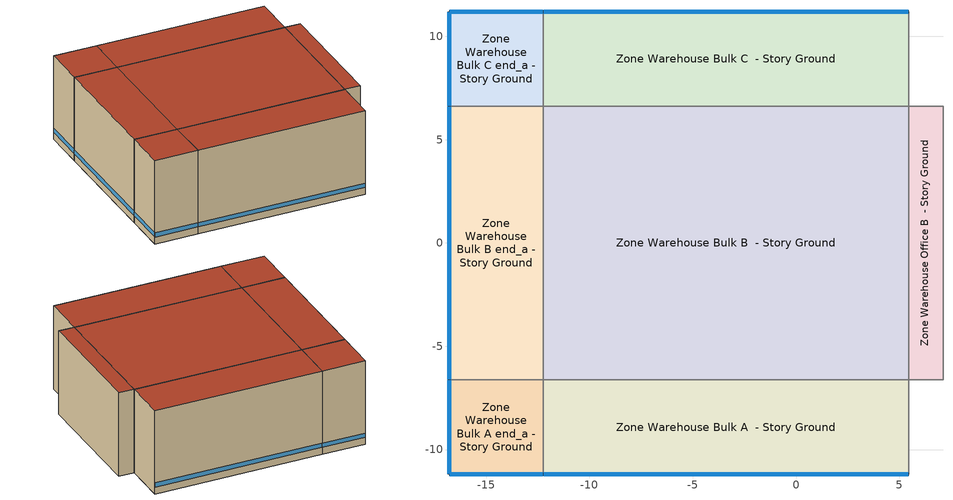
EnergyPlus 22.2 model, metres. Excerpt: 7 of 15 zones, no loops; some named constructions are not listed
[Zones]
Zone Warehouse Bulk A  - Story Ground
 floor ground (Foundation F 126 Perim 177 Area 8091): -12.23,-11.2 -12.23,-6.63 5.47,-6.63 5.47,-11.2 z0
 wall outside (Typical Insulated Exterior Mass Wall R-21.28): -12.23,-11.2 5.47,-11.2 z0:9.14
 wall to Zone Warehouse Bulk A end_a - Story Ground (Typical Interior Wall): -12.23,-6.63 -12.23,-11.2 z0:9.14
 wall to Zone Warehouse Bulk B  - Story Ground (Typical Interior Wall): 5.47,-6.63 -12.23,-6.63 z0:9.14
 wall to Zone Warehouse Office A  - Story Ground (Typical Interior Wall): 5.47,-11.2 5.47,-6.63 z0:9.14
 window (U 0.52 SHGC 0.615 Simple Glazing Window U-0.52 SHGC 0.49): -12.2,-11.2 5.44,-11.2 z0.76:1.22
 roof outside (Typical Insulated Metal Building Roof R-32.26): 5.47,-11.2 5.47,-6.63 -12.23,-6.63 -12.23,-11.2 z9.14
Zone Warehouse Bulk A end_a - Story Ground
 floor ground (Foundation F 126 Perim 914 Area 209): -16.8,-11.2 -16.8,-6.63 -12.23,-6.63 -12.23,-11.2 z0
 wall outside (Typical Insulated Exterior Mass Wall R-21.28): -16.8,-6.63 -16.8,-11.2 -12.23,-11.2 z0:9.14
 wall to Zone Warehouse Bulk B end_a - Story Ground (Typical Interior Wall): -12.23,-6.63 -16.8,-6.63 z0:9.14
 window (U 0.52 SHGC 0.615 Simple Glazing Window U-0.52 SHGC 0.49): -16.8,-6.65 -16.8,-11.17 / -16.77,-11.2 -12.25,-11.2 z0.76:1.22
 roof outside (Typical Insulated Metal Building Roof R-32.26): -12.23,-11.2 -12.23,-6.63 -16.8,-6.63 -16.8,-11.2 z9.14
Zone Warehouse Bulk B  - Story Ground
 floor ground (Foundation F 126 Perim 0 Area 23455): -12.23,-6.63 -12.23,6.63 5.47,6.63 5.47,-6.63 z0
 wall to Zone Warehouse Bulk B end_a - Story Ground (Typical Interior Wall): -12.23,6.63 -12.23,-6.63 z0:9.14
 wall to Zone Warehouse Bulk C  - Story Ground (Typical Interior Wall): 5.47,6.63 -12.23,6.63 z0:9.14
 wall to Zone Warehouse Office B  - Story Ground (Typical Interior Wall): 5.47,-6.63 5.47,6.63 z0:9.14
 roof outside (Typical Insulated Metal Building Roof R-32.26): 5.47,-6.63 5.47,6.63 -12.23,6.63 -12.23,-6.63 z9.14
Zone Warehouse Bulk B end_a - Story Ground
 floor ground (Foundation F 126 Perim 1325 Area 606): -16.8,-6.63 -16.8,6.63 -12.23,6.63 -12.23,-6.63 z0
 wall outside (Typical Insulated Exterior Mass Wall R-21.28): -16.8,6.63 -16.8,-6.63 z0:9.14
 wall to Zone Warehouse Bulk C end_a - Story Ground (Typical Interior Wall): -12.23,6.63 -16.8,6.63 z0:9.14
 window (U 0.52 SHGC 0.615 Simple Glazing Window U-0.52 SHGC 0.49): -16.8,6.6 -16.8,-6.6 z0.76:1.22
 roof outside (Typical Insulated Metal Building Roof R-32.26): -12.23,-6.63 -12.23,6.63 -16.8,6.63 -16.8,-6.63 z9.14
Zone Warehouse Bulk C  - Story Ground
 floor ground (Foundation F 126 Perim 177 Area 8091): -12.23,6.63 -12.23,11.2 5.47,11.2 5.47,6.63 z0
 wall outside (Typical Insulated Exterior Mass Wall R-21.28): 5.47,11.2 -12.23,11.2 z0:9.14
 wall to Zone Warehouse Bulk C end_a - Story Ground (Typical Interior Wall): -12.23,11.2 -12.23,6.63 z0:9.14
 wall to Zone Warehouse Office C  - Story Ground (Typical Interior Wall): 5.47,6.63 5.47,11.2 z0:9.14
 window (U 0.52 SHGC 0.615 Simple Glazing Window U-0.52 SHGC 0.49): 5.44,11.2 -12.2,11.2 z0.76:1.22
 roof outside (Typical Insulated Metal Building Roof R-32.26): 5.47,6.63 5.47,11.2 -12.23,11.2 -12.23,6.63 z9.14
Zone Warehouse Bulk C end_a - Story Ground
 floor ground (Foundation F 126 Perim 914 Area 209): -16.8,6.63 -16.8,11.2 -12.23,11.2 -12.23,6.63 z0
 wall outside (Typical Insulated Exterior Mass Wall R-21.28): -12.23,11.2 -16.8,11.2 -16.8,6.63 z0:9.14
 window (U 0.52 SHGC 0.615 Simple Glazing Window U-0.52 SHGC 0.49): -16.8,11.17 -16.8,6.65 / -12.25,11.2 -16.77,11.2 z0.76:1.22
 roof outside (Typical Insulated Metal Building Roof R-32.26): -12.23,6.63 -12.23,11.2 -16.8,11.2 -16.8,6.63 z9.14
Zone Warehouse Office B  - Story Ground
 floor ground (Foundation F 126 Perim 0 Area 2182): 5.47,-6.63 5.47,6.63 7.12,6.63 7.12,-6.63 z0
 wall to Zone Warehouse Office C  - Story Ground (Typical Interior Wall): 7.12,6.63 5.47,6.63 z0:9.14
 wall to Zone Warehouse Fine B  - Story Ground (Typical Interior Wall): 7.12,-6.63 7.12,6.63 z0:9.14
 wall to Zone Warehouse Office A  - Story Ground (Typical Interior Wall): 5.47,-6.63 7.12,-6.63 z0:9.14
 roof outside (Typical Insulated Metal Building Roof R-32.26): 7.12,-6.63 7.12,6.63 5.47,6.63 5.47,-6.63 z9.14
[Schedule:Day:Interval]
Warehouse HtgSetp BulkStorage Default; autogen Warehouse HtgSetp BulkStorage 0_day_sch; autogen Warehouse HtgSetp BulkStorage 1_day_sch: Average, 24:00, 7.2
Warehouse HtgSetp BulkStorage Summer Design Day; Warehouse HtgSetp BulkStorage Winter Design Day: No, 24:00, 7.2
Warehouse ClgSetp BulkStorage Default; autogen Warehouse ClgSetp BulkStorage 0_day_sch; autogen Warehouse ClgSetp BulkStorage 1_day_sch: Average, 24:00, 50
Warehouse ClgSetp BulkStorage Summer Design Day; Warehouse ClgSetp BulkStorage Winter Design Day: No, 24:00, 50
Warehouse Bldg Occ Default: Average, 06:30, 0, 06:40, 0.025, 06:50, 0.05, 07:00, 0.075, 07:10, 0.1, 07:20, 0.125, 07:30, 0.15, 07:40, 0.241667, 07:50, 0.333333, 08:00, 0.425, 08:09, 0.516667, 08:19, 0.608333, 08:29, 0.7, 08:30, 0.7, 08:39, 0.733333, 08:49, 0.766667, 08:59, 0.8, 09:09, 0.833333, 09:19, 0.866667, 09:29, 0.9, 09:30, 0.9, 11:30, 0.9, 11:39, 0.833333, 11:49, 0.766667, 11:59, 0.7, 12:09, 0.633333, 12:19, 0.566667, 12:29, 0.5, 12:30, 0.5, 12:39, 0.558333, 12:49, 0.616667, 12:59, 0.675, 13:09, 0.733333, 13:19, 0.791667, 13:29, 0.85, 13:30, 0.85, 15:30, 0.85, 15:39, 0.741667, 15:49, 0.633333, 15:59, 0.525, 16:09, 0.416667, 16:19, 0.308333, 16:30, 0.2, 16:40, 0.166667, 16:50, 0.133333, 17:00, 0.1, 17:10, 0.0666667, 17:20, 0.0333333, 17:30, 0, 24:00, 0
autogen Warehouse Bldg Occ 2_day_sch: Average, 06:30, 0.24392, 07:30, 0.248798, 07:40, 0.241667, 07:50, 0.333333, 08:00, 0.425, 08:09, 0.516667, 08:19, 0.608333, 08:29, 0.7, 08:30, 0.7, 08:39, 0.733333, 08:49, 0.766667, 08:59, 0.8, 09:09, 0.833333, 09:19, 0.866667, 09:29, 0.9, 09:30, 0.9, 11:30, 0.984147, 11:39, 0.833333, 11:49, 0.766667, 11:59, 0.7, 12:09, 0.633333, 12:19, 0.566667, 12:29, 0.5, 12:30, 0.5, 12:39, 0.558333, 12:49, 0.616667, 12:59, 0.675, 13:09, 0.733333, 13:19, 0.791667, 13:29, 0.85, 13:30, 0.85, 15:30, 0.978049, 15:39, 0.741667, 15:49, 0.633333, 15:59, 0.525, 16:09, 0.416667, 16:19, 0.308333, 16:30, 0.2, 17:30, 0.224408, 18:00, 0.260993, 24:00, 0.235384
Warehouse Bldg Occ Summer Design Day; Clothing Schedule Default Winter Clothes: No, 24:00, 1
Warehouse Bldg Occ Winter Design Day; Work Efficiency Schedule Default: No, 24:00, 0
Warehouse Activity Default; autogen Warehouse Activity 0_day_sch; autogen Warehouse Activity 1_day_sch: Average, 24:00, 120
Warehouse Activity Summer Design Day; Warehouse Activity Winter Design Day: No, 24:00, 120
Schedule Day 177; Schedule Day 178; Schedule Day 179; Schedule Day 180; Schedule Day 181; Schedule Day 182; Schedule Day 183; Schedule Day 184: No, 01:00, 0, 02:00, 0, 03:00, 0, 04:00, 0, 05:00, 0, 06:00, 0, 07:00, 0, 08:00, 0, 09:00, 0, 10:00, 0, 11:00, 0, 12:00, 0, 13:00, 0, 14:00, 0, 15:00, 0, 16:00, 0, 17:00, 0, 18:00, 0, 19:00, 0, 20:00, 0, 21:00, 0, 22:00, 0, 23:00, 0, 24:00, 0
Air Velocity Schedule Default: No, 24:00, 0.2
[Schedule:Week:Daily]
Warehouse HtgSetp BulkStorage Week Rule - Jan1-Feb25: Warehouse HtgSetp BulkStorage Default, autogen Warehouse HtgSetp BulkStorage 0_day_sch, Warehouse HtgSetp BulkStorage Default, Warehouse HtgSetp BulkStorage Default, autogen Warehouse HtgSetp BulkStorage 1_day_sch, Warehouse HtgSetp BulkStorage Default, Warehouse HtgSetp BulkStorage Default, Warehouse HtgSetp BulkStorage Default, Warehouse HtgSetp BulkStorage Summer Design Day, Warehouse HtgSetp BulkStorage Winter Design Day, Warehouse HtgSetp BulkStorage Default, Warehouse HtgSetp BulkStorage Default
Warehouse HtgSetp BulkStorage Week Rule - Feb26-Mar4: Warehouse HtgSetp BulkStorage Default, autogen Warehouse HtgSetp BulkStorage 0_day_sch, Warehouse HtgSetp BulkStorage Default, autogen Warehouse HtgSetp BulkStorage 1_day_sch, Warehouse HtgSetp BulkStorage Default, Warehouse HtgSetp BulkStorage Default, Warehouse HtgSetp BulkStorage Default, Warehouse HtgSetp BulkStorage Default, Warehouse HtgSetp BulkStorage Summer Design Day, Warehouse HtgSetp BulkStorage Winter Design Day, Warehouse HtgSetp BulkStorage Default, Warehouse HtgSetp BulkStorage Default
Warehouse HtgSetp BulkStorage Week Rule - Mar5-Dec31: autogen Warehouse HtgSetp BulkStorage 0_day_sch, Warehouse HtgSetp BulkStorage Default, Warehouse HtgSetp BulkStorage Default, autogen Warehouse HtgSetp BulkStorage 1_day_sch, Warehouse HtgSetp BulkStorage Default, Warehouse HtgSetp BulkStorage Default, Warehouse HtgSetp BulkStorage Default, Warehouse HtgSetp BulkStorage Default, Warehouse HtgSetp BulkStorage Summer Design Day, Warehouse HtgSetp BulkStorage Winter Design Day, Warehouse HtgSetp BulkStorage Default, Warehouse HtgSetp BulkStorage Default
Warehouse ClgSetp BulkStorage Week Rule - Jan1-Feb25: Warehouse ClgSetp BulkStorage Default, autogen Warehouse ClgSetp BulkStorage 0_day_sch, Warehouse ClgSetp BulkStorage Default, Warehouse ClgSetp BulkStorage Default, autogen Warehouse ClgSetp BulkStorage 1_day_sch, Warehouse ClgSetp BulkStorage Default, Warehouse ClgSetp BulkStorage Default, Warehouse ClgSetp BulkStorage Default, Warehouse ClgSetp BulkStorage Summer Design Day, Warehouse ClgSetp BulkStorage Winter Design Day, Warehouse ClgSetp BulkStorage Default, Warehouse ClgSetp BulkStorage Default
Warehouse ClgSetp BulkStorage Week Rule - Feb26-Mar4: Warehouse ClgSetp BulkStorage Default, autogen Warehouse ClgSetp BulkStorage 0_day_sch, Warehouse ClgSetp BulkStorage Default, autogen Warehouse ClgSetp BulkStorage 1_day_sch, Warehouse ClgSetp BulkStorage Default, Warehouse ClgSetp BulkStorage Default, Warehouse ClgSetp BulkStorage Default, Warehouse ClgSetp BulkStorage Default, Warehouse ClgSetp BulkStorage Summer Design Day, Warehouse ClgSetp BulkStorage Winter Design Day, Warehouse ClgSetp BulkStorage Default, Warehouse ClgSetp BulkStorage Default
Warehouse ClgSetp BulkStorage Week Rule - Mar5-Dec31: autogen Warehouse ClgSetp BulkStorage 0_day_sch, Warehouse ClgSetp BulkStorage Default, Warehouse ClgSetp BulkStorage Default, autogen Warehouse ClgSetp BulkStorage 1_day_sch, Warehouse ClgSetp BulkStorage Default, Warehouse ClgSetp BulkStorage Default, Warehouse ClgSetp BulkStorage Default, Warehouse ClgSetp BulkStorage Default, Warehouse ClgSetp BulkStorage Summer Design Day, Warehouse ClgSetp BulkStorage Winter Design Day, Warehouse ClgSetp BulkStorage Default, Warehouse ClgSetp BulkStorage Default
